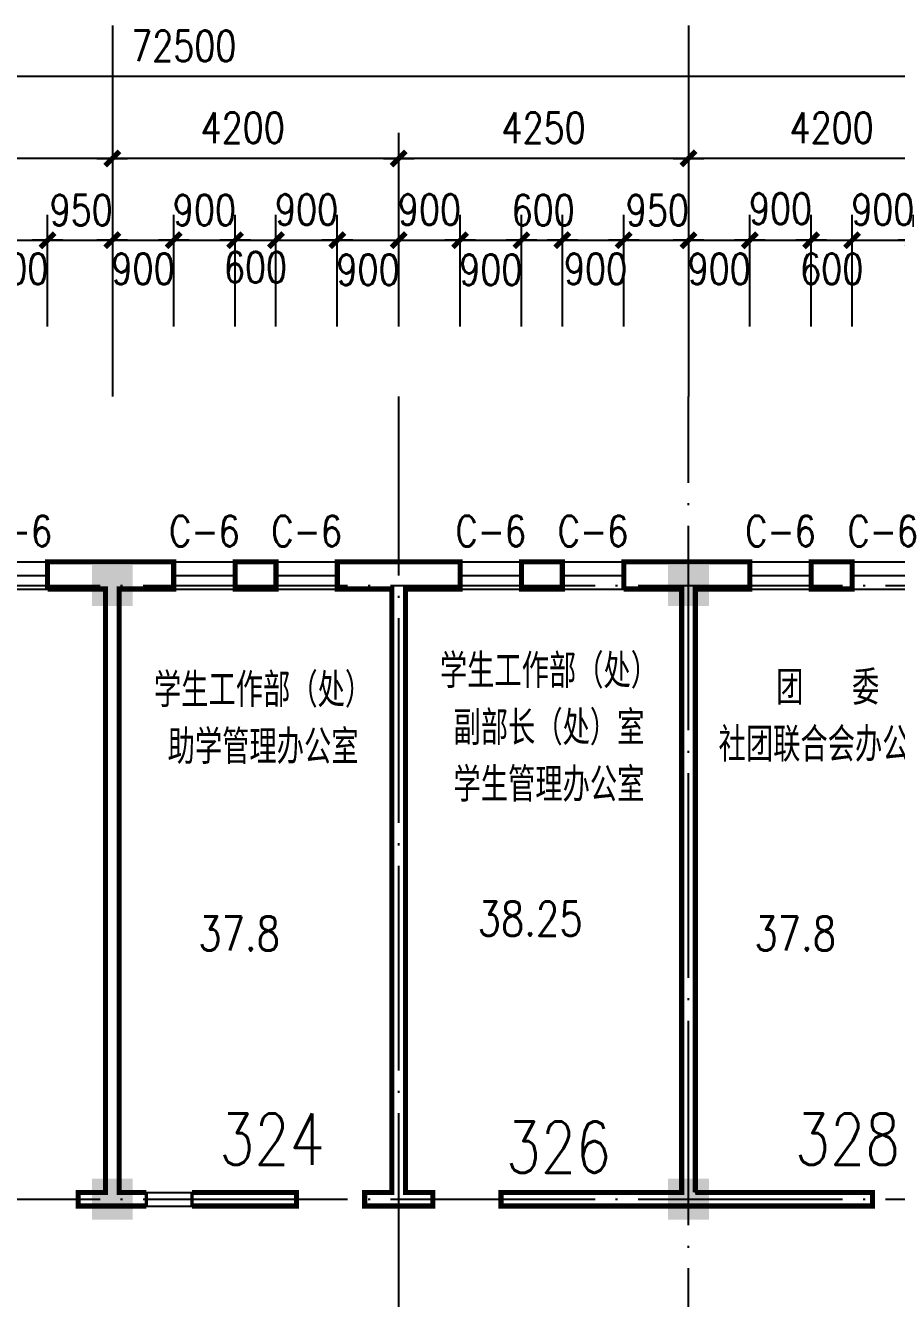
# Model space of a CAD drawing. Extents: x -55219 to 470149, y 494712 to 780039.
# Drawn here: x 262132 to 274907, y 660344 to 679016 of the extents above; entities that cross this region are included whole.
import ezdxf
from ezdxf.enums import TextEntityAlignment as Align

# ---------------------------------------------------------------- set-up
doc = ezdxf.new("R2010")
doc.units = 0
doc.header["$LTSCALE"] = 1500
doc.header["$MEASUREMENT"] = 0
doc.linetypes.add('DOTE', pattern=[2.42, 2, -0.2, 0.02, -0.2])
doc.layers.get('0').update_dxf_attribs({"linetype": 'CONTINUOUS'})
doc.layers.get('DEFPOINTS').update_dxf_attribs({"linetype": 'CONTINUOUS'})
for name, color, linetype in [('AXIS', 3, 'CONTINUOUS'), ('COLUMN', 7, 'CONTINUOUS'), ('DOTE', 1, 'DOTE'), ('LVTRY', 6, 'CONTINUOUS'), ('PUB_DIM', 3, 'CONTINUOUS'), ('PUB_WALL', 255, 'CONTINUOUS'), ('WALL', 255, 'CONTINUOUS'), ('WINDOW', 2, 'CONTINUOUS'), ('WINDOW_TEXT', 7, 'CONTINUOUS')]:
    doc.layers.add(name, color=color, linetype=linetype)
doc.styles.add('_SIMPLEX', font='SIMPLEX.shx', dxfattribs={"width": 0.6})
doc.styles.add('DIM_FONT', font='SIMPLEX.shx', dxfattribs={"width": 0.8})
doc.styles.add('SIMPLEX', font='SIMPLEX.SHX')
doc.dimstyles.new('AXIS150', dxfattribs={"dimscale": 1.5, "dimtxt": 300, "dimasz": 1, "dimexe": 250, "dimexo": 300, "dimgap": 150, "dimtad": 1, "dimdec": 0, "dimzin": 0, "dimdsep": 46, "dimtxsty": 'DIM_FONT', "dimblk": '_DIMX', "dimcen": 0.09, "dimse1": 1, "dimse2": 1, "dimclrt": 7, "dimadec": 0, "dimazin": 0, "dimtfac": 1, "dimtdec": 0, "dimtix": 1, "dimtmove": 2, "dimatfit": 3, "dimldrblk": '_DIMX', "dimfxl": 1, "dimtolj": 1, "dimtzin": 0, "dimarcsym": 0})
doc.dimstyles.new('DIMA150', dxfattribs={"dimscale": 1.5, "dimtxt": 300, "dimasz": 1, "dimexe": 250, "dimexo": 300, "dimgap": 150, "dimtad": 1, "dimdec": 0, "dimzin": 0, "dimdsep": 46, "dimtxsty": 'DIM_FONT', "dimblk": '_DIMX', "dimcen": 0.09, "dimse1": 1, "dimclrt": 7, "dimadec": 0, "dimazin": 0, "dimtfac": 1, "dimtdec": 0, "dimtix": 1, "dimtmove": 2, "dimatfit": 3, "dimldrblk": '_DIMX', "dimfxl": 1, "dimtolj": 1, "dimtzin": 0, "dimarcsym": 0})
doc.dimstyles.new('DIMB150', dxfattribs={"dimscale": 1.5, "dimtxt": 300, "dimasz": 1, "dimexe": 250, "dimexo": 300, "dimgap": 150, "dimtad": 1, "dimdec": 0, "dimzin": 0, "dimdsep": 46, "dimtxsty": 'DIM_FONT', "dimblk": '_DIMX', "dimcen": 0.09, "dimse2": 1, "dimclrt": 7, "dimadec": 0, "dimazin": 0, "dimtfac": 1, "dimtdec": 0, "dimtix": 1, "dimtmove": 2, "dimatfit": 3, "dimldrblk": '_DIMX', "dimfxl": 1, "dimtolj": 1, "dimtzin": 0, "dimarcsym": 0})
doc.dimstyles.new('DIMN150', dxfattribs={"dimscale": 1.5, "dimtxt": 300, "dimasz": 1, "dimexe": 250, "dimexo": 300, "dimgap": 150, "dimtad": 1, "dimdec": 0, "dimzin": 0, "dimdsep": 46, "dimtxsty": 'DIM_FONT', "dimblk": '_DIMX', "dimcen": 0.09, "dimclrt": 7, "dimadec": 0, "dimazin": 0, "dimtfac": 1, "dimtdec": 0, "dimtix": 1, "dimtmove": 2, "dimatfit": 3, "dimldrblk": '_DIMX', "dimfxl": 1, "dimtolj": 1, "dimtzin": 0, "dimarcsym": 0})

# ---------------------------------------------------------------- blocks, each defined once
blk = doc.blocks.new('_FZH')
blk.add_solid([(0.5, 0.5), (0.5, -0.5), (-0.5, 0.5), (-0.5, -0.5)])
blk = doc.blocks.new('_DIMX')
blk.add_line((-150, 0), (150, 0))
at = {"const_width": 50}
blk.add_lwpolyline([(-70, -70), (70, 70)], dxfattribs=at)
blk = doc.blocks.new('*D111')
at = {"color": 0, "linetype": 'ByBlock'}
blk.add_line((267605, 677066), (263408, 677066), dxfattribs=at)
at = {"layer": 'DEFPOINTS', "color": 0, "linetype": 'ByBlock'}
for p in [(263406, 677066), (263406, 673575), (267606, 673575)]:
    blk.add_point(p, dxfattribs=at)
at = {"color": 0, "linetype": 'ByBlock', "xscale": 1.5, "yscale": 1.5, "zscale": 1.5, "rotation": 180}
blk.add_blockref('_DIMX', (263406, 677066), dxfattribs=at)
at = {"color": 0, "linetype": 'ByBlock', "xscale": 1.5, "yscale": 1.5, "zscale": 1.5}
blk.add_blockref('_DIMX', (267606, 677066), dxfattribs=at)
at = {"color": 7, "linetype": 'ByBlock', "insert": (265319, 677516), "char_height": 450, "attachment_point": 5, "style": 'DIM_FONT'}
blk.add_mtext('\\A1;4200', dxfattribs=at)
blk = doc.blocks.new('*D112')
at = {"color": 0, "linetype": 'ByBlock'}
blk.add_line((263405, 677066), (254958, 677066), dxfattribs=at)
at = {"layer": 'DEFPOINTS', "color": 0, "linetype": 'ByBlock'}
for p in [(254956, 677066), (254956, 673575), (263406, 673575)]:
    blk.add_point(p, dxfattribs=at)
at = {"color": 0, "linetype": 'ByBlock', "xscale": 1.5, "yscale": 1.5, "zscale": 1.5, "rotation": 180}
blk.add_blockref('_DIMX', (254956, 677066), dxfattribs=at)
at = {"color": 0, "linetype": 'ByBlock', "xscale": 1.5, "yscale": 1.5, "zscale": 1.5}
blk.add_blockref('_DIMX', (263406, 677066), dxfattribs=at)
at = {"color": 7, "linetype": 'ByBlock', "insert": (259425, 677516), "char_height": 450, "attachment_point": 5, "style": 'DIM_FONT'}
blk.add_mtext('\\A1;8450', dxfattribs=at)
blk = doc.blocks.new('*D120')
at = {"color": 0, "linetype": 'ByBlock'}
for p, q in [((228205, 678386), (228205, 677891)), ((300705, 678386), (300705, 677891)), ((300703, 678266), (228206, 678266))]:
    blk.add_line(p, q, dxfattribs=at)
at = {"layer": 'DEFPOINTS', "color": 0, "linetype": 'ByBlock'}
for p in [(228205, 678836), (300705, 678836), (228205, 678266)]:
    blk.add_point(p, dxfattribs=at)
at = {"color": 0, "linetype": 'ByBlock', "xscale": 1.5, "yscale": 1.5, "zscale": 1.5, "rotation": 180}
blk.add_blockref('_DIMX', (228205, 678266), dxfattribs=at)
at = {"color": 0, "linetype": 'ByBlock', "xscale": 1.5, "yscale": 1.5, "zscale": 1.5}
blk.add_blockref('_DIMX', (300705, 678266), dxfattribs=at)
at = {"color": 7, "linetype": 'ByBlock', "insert": (264455, 678716), "char_height": 450, "attachment_point": 5, "style": 'DIM_FONT'}
blk.add_mtext('\\A1;72500', dxfattribs=at)
blk = doc.blocks.new('*D236')
at = {"color": 0, "linetype": 'ByBlock'}
for p, q in [((267606, 675747), (267606, 677441)), ((271855, 677066), (267608, 677066))]:
    blk.add_line(p, q, dxfattribs=at)
at = {"layer": 'DEFPOINTS', "color": 0, "linetype": 'ByBlock'}
for p in [(267606, 677066), (267606, 675297), (271856, 675297)]:
    blk.add_point(p, dxfattribs=at)
at = {"color": 0, "linetype": 'ByBlock', "xscale": 1.5, "yscale": 1.5, "zscale": 1.5, "rotation": 180}
blk.add_blockref('_DIMX', (267606, 677066), dxfattribs=at)
at = {"color": 0, "linetype": 'ByBlock', "xscale": 1.5, "yscale": 1.5, "zscale": 1.5}
blk.add_blockref('_DIMX', (271856, 677066), dxfattribs=at)
at = {"color": 7, "linetype": 'ByBlock', "insert": (269731, 677516), "char_height": 450, "attachment_point": 5, "style": 'DIM_FONT'}
blk.add_mtext('\\A1;4250', dxfattribs=at)
blk = doc.blocks.new('*D237')
at = {"color": 0, "linetype": 'ByBlock'}
for p, q in [((276056, 675747), (276056, 677441)), ((276055, 677066), (271858, 677066))]:
    blk.add_line(p, q, dxfattribs=at)
at = {"layer": 'DEFPOINTS', "color": 0, "linetype": 'ByBlock'}
for p in [(271856, 677066), (271856, 675297), (276056, 675297)]:
    blk.add_point(p, dxfattribs=at)
at = {"color": 0, "linetype": 'ByBlock', "xscale": 1.5, "yscale": 1.5, "zscale": 1.5, "rotation": 180}
blk.add_blockref('_DIMX', (271856, 677066), dxfattribs=at)
at = {"color": 0, "linetype": 'ByBlock', "xscale": 1.5, "yscale": 1.5, "zscale": 1.5}
blk.add_blockref('_DIMX', (276056, 677066), dxfattribs=at)
at = {"color": 7, "linetype": 'ByBlock', "insert": (273956, 677516), "char_height": 450, "attachment_point": 5, "style": 'DIM_FONT'}
blk.add_mtext('\\A1;4200', dxfattribs=at)
blk = doc.blocks.new('_WBLK')
for p, q in [((-0.5, 0.5), (0.5, 0.5)), ((-0.5, 0), (0.5, 0)), ((-0.5, -0.5), (0.5, -0.5))]:
    blk.add_line(p, q)
at = {"layer": 'WINDOW_TEXT', "style": 'SIMPLEX', "flags": 9}
blk.add_attdef('A', text='', height=1, dxfattribs=at).set_placement((0, 1.5), align=Align.MIDDLE)
blk = doc.blocks.new('*D469')
at = {"color": 0, "linetype": 'ByBlock'}
for p, q in [((261556, 674602), (261556, 676241)), ((262456, 674602), (262456, 676241)), ((261558, 675866), (262455, 675866))]:
    blk.add_line(p, q, dxfattribs=at)
at = {"layer": 'DEFPOINTS', "color": 0, "linetype": 'ByBlock'}
for p in [(262456, 675866), (261556, 674152), (262456, 674152)]:
    blk.add_point(p, dxfattribs=at)
at = {"color": 0, "linetype": 'ByBlock', "xscale": 1.5, "yscale": 1.5, "zscale": 1.5, "rotation": 180}
blk.add_blockref('_DIMX', (261556, 675866), dxfattribs=at)
at = {"color": 0, "linetype": 'ByBlock', "xscale": 1.5, "yscale": 1.5, "zscale": 1.5}
blk.add_blockref('_DIMX', (262456, 675866), dxfattribs=at)
at = {"color": 7, "linetype": 'ByBlock', "insert": (262006, 675447), "char_height": 450, "attachment_point": 5, "style": 'DIM_FONT'}
blk.add_mtext('\\A1;900', dxfattribs=at)
blk = doc.blocks.new('*D470')
at = {"color": 0, "linetype": 'ByBlock'}
for p, q in [((262456, 674602), (262456, 676241)), ((262458, 675866), (263405, 675866))]:
    blk.add_line(p, q, dxfattribs=at)
at = {"layer": 'DEFPOINTS', "color": 0, "linetype": 'ByBlock'}
for p in [(263406, 675866), (262456, 674152), (263406, 674152)]:
    blk.add_point(p, dxfattribs=at)
at = {"color": 0, "linetype": 'ByBlock', "xscale": 1.5, "yscale": 1.5, "zscale": 1.5, "rotation": 180}
blk.add_blockref('_DIMX', (262456, 675866), dxfattribs=at)
at = {"color": 0, "linetype": 'ByBlock', "xscale": 1.5, "yscale": 1.5, "zscale": 1.5}
blk.add_blockref('_DIMX', (263406, 675866), dxfattribs=at)
at = {"color": 7, "linetype": 'ByBlock', "insert": (262950, 676308), "char_height": 450, "attachment_point": 5, "style": 'DIM_FONT'}
blk.add_mtext('\\A1;950', dxfattribs=at)
blk = doc.blocks.new('*D471')
at = {"color": 0, "linetype": 'ByBlock'}
for p, q in [((264306, 674602), (264306, 676241)), ((263408, 675866), (264305, 675866))]:
    blk.add_line(p, q, dxfattribs=at)
at = {"layer": 'DEFPOINTS', "color": 0, "linetype": 'ByBlock'}
for p in [(264306, 675866), (263406, 674152), (264306, 674152)]:
    blk.add_point(p, dxfattribs=at)
at = {"color": 0, "linetype": 'ByBlock', "xscale": 1.5, "yscale": 1.5, "zscale": 1.5, "rotation": 180}
blk.add_blockref('_DIMX', (263406, 675866), dxfattribs=at)
at = {"color": 0, "linetype": 'ByBlock', "xscale": 1.5, "yscale": 1.5, "zscale": 1.5}
blk.add_blockref('_DIMX', (264306, 675866), dxfattribs=at)
at = {"color": 7, "linetype": 'ByBlock', "insert": (263856, 675447), "char_height": 450, "attachment_point": 5, "style": 'DIM_FONT'}
blk.add_mtext('\\A1;900', dxfattribs=at)
blk = doc.blocks.new('*D472')
at = {"color": 0, "linetype": 'ByBlock'}
for p, q in [((264306, 674602), (264306, 676241)), ((265206, 674602), (265206, 676241)), ((264308, 675866), (265205, 675866))]:
    blk.add_line(p, q, dxfattribs=at)
at = {"layer": 'DEFPOINTS', "color": 0, "linetype": 'ByBlock'}
for p in [(265206, 675866), (264306, 674152), (265206, 674152)]:
    blk.add_point(p, dxfattribs=at)
at = {"color": 0, "linetype": 'ByBlock', "xscale": 1.5, "yscale": 1.5, "zscale": 1.5, "rotation": 180}
blk.add_blockref('_DIMX', (264306, 675866), dxfattribs=at)
at = {"color": 0, "linetype": 'ByBlock', "xscale": 1.5, "yscale": 1.5, "zscale": 1.5}
blk.add_blockref('_DIMX', (265206, 675866), dxfattribs=at)
at = {"color": 7, "linetype": 'ByBlock', "insert": (264756, 676308), "char_height": 450, "attachment_point": 5, "style": 'DIM_FONT'}
blk.add_mtext('\\A1;900', dxfattribs=at)
blk = doc.blocks.new('*D473')
at = {"color": 0, "linetype": 'ByBlock'}
for p, q in [((265206, 674602), (265206, 676241)), ((265806, 674602), (265806, 676241)), ((265208, 675866), (265805, 675866))]:
    blk.add_line(p, q, dxfattribs=at)
at = {"layer": 'DEFPOINTS', "color": 0, "linetype": 'ByBlock'}
for p in [(265806, 675866), (265206, 674152), (265806, 674152)]:
    blk.add_point(p, dxfattribs=at)
at = {"color": 0, "linetype": 'ByBlock', "xscale": 1.5, "yscale": 1.5, "zscale": 1.5, "rotation": 180}
blk.add_blockref('_DIMX', (265206, 675866), dxfattribs=at)
at = {"color": 0, "linetype": 'ByBlock', "xscale": 1.5, "yscale": 1.5, "zscale": 1.5}
blk.add_blockref('_DIMX', (265806, 675866), dxfattribs=at)
at = {"color": 7, "linetype": 'ByBlock', "insert": (265506, 675469), "char_height": 450, "attachment_point": 5, "style": 'DIM_FONT'}
blk.add_mtext('\\A1;600', dxfattribs=at)
blk = doc.blocks.new('*D474')
at = {"color": 0, "linetype": 'ByBlock'}
for p, q in [((265806, 674602), (265806, 676241)), ((266706, 674602), (266706, 676241)), ((265805, 675866), (265803, 675866)), ((265806, 675866), (266706, 675866)), ((266708, 675866), (266709, 675866))]:
    blk.add_line(p, q, dxfattribs=at)
at = {"layer": 'DEFPOINTS', "color": 0, "linetype": 'ByBlock'}
for p in [(266706, 675866), (265806, 674152), (266706, 674152)]:
    blk.add_point(p, dxfattribs=at)
at = {"color": 0, "linetype": 'ByBlock', "xscale": 1.5, "yscale": 1.5, "zscale": 1.5}
blk.add_blockref('_DIMX', (265806, 675866), dxfattribs=at)
at = {"color": 0, "linetype": 'ByBlock', "xscale": 1.5, "yscale": 1.5, "zscale": 1.5, "rotation": 180}
blk.add_blockref('_DIMX', (266706, 675866), dxfattribs=at)
at = {"color": 7, "linetype": 'ByBlock', "insert": (266256, 676316), "char_height": 450, "attachment_point": 5, "style": 'DIM_FONT'}
blk.add_mtext('\\A1;900', dxfattribs=at)
blk = doc.blocks.new('*D475')
at = {"color": 0, "linetype": 'ByBlock'}
for p, q in [((266706, 674602), (266706, 676241)), ((267606, 674602), (267606, 676241)), ((266708, 675866), (267605, 675866))]:
    blk.add_line(p, q, dxfattribs=at)
at = {"layer": 'DEFPOINTS', "color": 0, "linetype": 'ByBlock'}
for p in [(267606, 675866), (266706, 674152), (267606, 674152)]:
    blk.add_point(p, dxfattribs=at)
at = {"color": 0, "linetype": 'ByBlock', "xscale": 1.5, "yscale": 1.5, "zscale": 1.5, "rotation": 180}
blk.add_blockref('_DIMX', (266706, 675866), dxfattribs=at)
at = {"color": 0, "linetype": 'ByBlock', "xscale": 1.5, "yscale": 1.5, "zscale": 1.5}
blk.add_blockref('_DIMX', (267606, 675866), dxfattribs=at)
at = {"color": 7, "linetype": 'ByBlock', "insert": (267156, 675434), "char_height": 450, "attachment_point": 5, "style": 'DIM_FONT'}
blk.add_mtext('\\A1;900', dxfattribs=at)
blk = doc.blocks.new('*D476')
at = {"color": 0, "linetype": 'ByBlock'}
for p, q in [((267606, 674602), (267606, 676241)), ((268506, 674602), (268506, 676241)), ((267605, 675866), (267603, 675866)), ((267606, 675866), (268506, 675866)), ((268508, 675866), (268509, 675866))]:
    blk.add_line(p, q, dxfattribs=at)
at = {"layer": 'DEFPOINTS', "color": 0, "linetype": 'ByBlock'}
for p in [(268506, 675866), (267606, 674152), (268506, 674152)]:
    blk.add_point(p, dxfattribs=at)
at = {"color": 0, "linetype": 'ByBlock', "xscale": 1.5, "yscale": 1.5, "zscale": 1.5}
blk.add_blockref('_DIMX', (267606, 675866), dxfattribs=at)
at = {"color": 0, "linetype": 'ByBlock', "xscale": 1.5, "yscale": 1.5, "zscale": 1.5, "rotation": 180}
blk.add_blockref('_DIMX', (268506, 675866), dxfattribs=at)
at = {"color": 7, "linetype": 'ByBlock', "insert": (268056, 676316), "char_height": 450, "attachment_point": 5, "style": 'DIM_FONT'}
blk.add_mtext('\\A1;900', dxfattribs=at)
blk = doc.blocks.new('*D477')
at = {"color": 0, "linetype": 'ByBlock'}
for p, q in [((268506, 674602), (268506, 676241)), ((269406, 674602), (269406, 676241)), ((268508, 675866), (269405, 675866))]:
    blk.add_line(p, q, dxfattribs=at)
at = {"layer": 'DEFPOINTS', "color": 0, "linetype": 'ByBlock'}
for p in [(269406, 675866), (268506, 674152), (269406, 674152)]:
    blk.add_point(p, dxfattribs=at)
at = {"color": 0, "linetype": 'ByBlock', "xscale": 1.5, "yscale": 1.5, "zscale": 1.5, "rotation": 180}
blk.add_blockref('_DIMX', (268506, 675866), dxfattribs=at)
at = {"color": 0, "linetype": 'ByBlock', "xscale": 1.5, "yscale": 1.5, "zscale": 1.5}
blk.add_blockref('_DIMX', (269406, 675866), dxfattribs=at)
at = {"color": 7, "linetype": 'ByBlock', "insert": (268956, 675434), "char_height": 450, "attachment_point": 5, "style": 'DIM_FONT'}
blk.add_mtext('\\A1;900', dxfattribs=at)
blk = doc.blocks.new('*D478')
at = {"color": 0, "linetype": 'ByBlock'}
for p, q in [((269406, 674602), (269406, 676241)), ((270006, 674602), (270006, 676241)), ((269408, 675866), (270005, 675866))]:
    blk.add_line(p, q, dxfattribs=at)
at = {"layer": 'DEFPOINTS', "color": 0, "linetype": 'ByBlock'}
for p in [(270006, 675866), (269406, 674152), (270006, 674152)]:
    blk.add_point(p, dxfattribs=at)
at = {"color": 0, "linetype": 'ByBlock', "xscale": 1.5, "yscale": 1.5, "zscale": 1.5, "rotation": 180}
blk.add_blockref('_DIMX', (269406, 675866), dxfattribs=at)
at = {"color": 0, "linetype": 'ByBlock', "xscale": 1.5, "yscale": 1.5, "zscale": 1.5}
blk.add_blockref('_DIMX', (270006, 675866), dxfattribs=at)
at = {"color": 7, "linetype": 'ByBlock', "insert": (269725, 676307), "char_height": 450, "attachment_point": 5, "style": 'DIM_FONT'}
blk.add_mtext('\\A1;600', dxfattribs=at)
blk = doc.blocks.new('*D479')
at = {"color": 0, "linetype": 'ByBlock'}
for p, q in [((270006, 674602), (270006, 676241)), ((270906, 674602), (270906, 676241)), ((270008, 675866), (270905, 675866))]:
    blk.add_line(p, q, dxfattribs=at)
at = {"layer": 'DEFPOINTS', "color": 0, "linetype": 'ByBlock'}
for p in [(270906, 675866), (270006, 674152), (270906, 674152)]:
    blk.add_point(p, dxfattribs=at)
at = {"color": 0, "linetype": 'ByBlock', "xscale": 1.5, "yscale": 1.5, "zscale": 1.5, "rotation": 180}
blk.add_blockref('_DIMX', (270006, 675866), dxfattribs=at)
at = {"color": 0, "linetype": 'ByBlock', "xscale": 1.5, "yscale": 1.5, "zscale": 1.5}
blk.add_blockref('_DIMX', (270906, 675866), dxfattribs=at)
at = {"color": 7, "linetype": 'ByBlock', "insert": (270494, 675446), "char_height": 450, "attachment_point": 5, "style": 'DIM_FONT'}
blk.add_mtext('\\A1;900', dxfattribs=at)
blk = doc.blocks.new('*D480')
at = {"color": 0, "linetype": 'ByBlock'}
for p, q in [((270906, 674602), (270906, 676241)), ((270908, 675866), (271855, 675866))]:
    blk.add_line(p, q, dxfattribs=at)
at = {"layer": 'DEFPOINTS', "color": 0, "linetype": 'ByBlock'}
for p in [(271856, 675866), (270906, 674152), (271856, 674152)]:
    blk.add_point(p, dxfattribs=at)
at = {"color": 0, "linetype": 'ByBlock', "xscale": 1.5, "yscale": 1.5, "zscale": 1.5, "rotation": 180}
blk.add_blockref('_DIMX', (270906, 675866), dxfattribs=at)
at = {"color": 0, "linetype": 'ByBlock', "xscale": 1.5, "yscale": 1.5, "zscale": 1.5}
blk.add_blockref('_DIMX', (271856, 675866), dxfattribs=at)
at = {"color": 7, "linetype": 'ByBlock', "insert": (271400, 676307), "char_height": 450, "attachment_point": 5, "style": 'DIM_FONT'}
blk.add_mtext('\\A1;950', dxfattribs=at)
blk = doc.blocks.new('*D481')
at = {"color": 0, "linetype": 'ByBlock'}
for p, q in [((272756, 674602), (272756, 676241)), ((271858, 675866), (272755, 675866))]:
    blk.add_line(p, q, dxfattribs=at)
at = {"layer": 'DEFPOINTS', "color": 0, "linetype": 'ByBlock'}
for p in [(272756, 675866), (271856, 674152), (272756, 674152)]:
    blk.add_point(p, dxfattribs=at)
at = {"color": 0, "linetype": 'ByBlock', "xscale": 1.5, "yscale": 1.5, "zscale": 1.5, "rotation": 180}
blk.add_blockref('_DIMX', (271856, 675866), dxfattribs=at)
at = {"color": 0, "linetype": 'ByBlock', "xscale": 1.5, "yscale": 1.5, "zscale": 1.5}
blk.add_blockref('_DIMX', (272756, 675866), dxfattribs=at)
at = {"color": 7, "linetype": 'ByBlock', "insert": (272306, 675445), "char_height": 450, "attachment_point": 5, "style": 'DIM_FONT'}
blk.add_mtext('\\A1;900', dxfattribs=at)
blk = doc.blocks.new('*D482')
at = {"color": 0, "linetype": 'ByBlock'}
for p, q in [((272756, 674602), (272756, 676241)), ((273656, 674602), (273656, 676241)), ((272758, 675866), (273655, 675866))]:
    blk.add_line(p, q, dxfattribs=at)
at = {"layer": 'DEFPOINTS', "color": 0, "linetype": 'ByBlock'}
for p in [(273656, 675866), (272756, 674152), (273656, 674152)]:
    blk.add_point(p, dxfattribs=at)
at = {"color": 0, "linetype": 'ByBlock', "xscale": 1.5, "yscale": 1.5, "zscale": 1.5, "rotation": 180}
blk.add_blockref('_DIMX', (272756, 675866), dxfattribs=at)
at = {"color": 0, "linetype": 'ByBlock', "xscale": 1.5, "yscale": 1.5, "zscale": 1.5}
blk.add_blockref('_DIMX', (273656, 675866), dxfattribs=at)
at = {"color": 7, "linetype": 'ByBlock', "insert": (273206, 676329), "char_height": 450, "attachment_point": 5, "style": 'DIM_FONT'}
blk.add_mtext('\\A1;900', dxfattribs=at)
blk = doc.blocks.new('*D483')
at = {"color": 0, "linetype": 'ByBlock'}
for p, q in [((273656, 674602), (273656, 676241)), ((274256, 674602), (274256, 676241)), ((273658, 675866), (274255, 675866))]:
    blk.add_line(p, q, dxfattribs=at)
at = {"layer": 'DEFPOINTS', "color": 0, "linetype": 'ByBlock'}
for p in [(274256, 675866), (273656, 674152), (274256, 674152)]:
    blk.add_point(p, dxfattribs=at)
at = {"color": 0, "linetype": 'ByBlock', "xscale": 1.5, "yscale": 1.5, "zscale": 1.5, "rotation": 180}
blk.add_blockref('_DIMX', (273656, 675866), dxfattribs=at)
at = {"color": 0, "linetype": 'ByBlock', "xscale": 1.5, "yscale": 1.5, "zscale": 1.5}
blk.add_blockref('_DIMX', (274256, 675866), dxfattribs=at)
at = {"color": 7, "linetype": 'ByBlock', "insert": (273956, 675445), "char_height": 450, "attachment_point": 5, "style": 'DIM_FONT'}
blk.add_mtext('\\A1;600', dxfattribs=at)
blk = doc.blocks.new('*D484')
at = {"color": 0, "linetype": 'ByBlock'}
for p, q in [((274256, 674602), (274256, 676241)), ((275156, 674602), (275156, 676241)), ((274255, 675866), (274253, 675866)), ((274256, 675866), (275156, 675866)), ((275158, 675866), (275159, 675866))]:
    blk.add_line(p, q, dxfattribs=at)
at = {"layer": 'DEFPOINTS', "color": 0, "linetype": 'ByBlock'}
for p in [(275156, 675866), (274256, 674152), (275156, 674152)]:
    blk.add_point(p, dxfattribs=at)
at = {"color": 0, "linetype": 'ByBlock', "xscale": 1.5, "yscale": 1.5, "zscale": 1.5}
blk.add_blockref('_DIMX', (274256, 675866), dxfattribs=at)
at = {"color": 0, "linetype": 'ByBlock', "xscale": 1.5, "yscale": 1.5, "zscale": 1.5, "rotation": 180}
blk.add_blockref('_DIMX', (275156, 675866), dxfattribs=at)
at = {"color": 7, "linetype": 'ByBlock', "insert": (274706, 676316), "char_height": 450, "attachment_point": 5, "style": 'DIM_FONT'}
blk.add_mtext('\\A1;900', dxfattribs=at)

msp = doc.modelspace()

# ---------------------------------------------------------------- linework, layer by layer
at = {"layer": 'AXIS'}
for p, q in [((263406.3, 679016.2), (263406.3, 673575.1)), ((271856.3, 679016.2), (271856.3, 673575.1))]:
    msp.add_line(p, q, dxfattribs=at)
at = {"layer": 'DOTE'}
for p, q in [((267606.3, 652800.4), (267606.3, 673575.1)), ((271856.3, 603338.4), (271856.3, 673575.1)), ((227556.3, 670800.4), (299906.3, 670800.4)), ((227556.3, 661800.4), (306558.6, 661800.4))]:
    msp.add_line(p, q, dxfattribs=at)
at = {"layer": 'LVTRY', "const_width": 50}
for points in [[(263906.3, 661900.4), (263906.3, 661700.4)], [(264576.3, 661700.4), (264576.3, 661900.4)]]:
    msp.add_lwpolyline(points, dxfattribs=at)
at = {"layer": 'PUB_WALL', "const_width": 75}
for points in [[(263906.3, 661900.4), (263506.3, 661900.4), (263506.3, 670750.4), (264306.3, 670750.4), (264306.3, 671150.4), (262456.3, 671150.4), (262456.3, 670750.4)], [(271956.3, 661900.4), (271956.3, 670750.4), (272756.3, 670750.4), (272756.3, 671150.4), (270906.3, 671150.4), (270906.3, 670750.4)], [(262456.3, 670750.4), (263306.3, 670750.4), (263306.3, 661900.4), (262906.3, 661900.4), (262906.3, 661700.4), (263906.3, 661700.4)], [(270906.3, 670750.4), (271756.3, 670750.4), (271756.3, 661900.4), (269106.3, 661900.4), (269106.3, 661700.4), (272056.3, 661700.4), (274556.3, 661700.4), (274556.3, 661900.4), (271956.3, 661900.4)], [(264576.3, 661700.4), (266106.3, 661700.4), (266106.3, 661900.4), (264576.3, 661900.4)], [(274556.3, 661900.4), (273056.3, 661900.4)]]:
    msp.add_lwpolyline(points, dxfattribs=at)
for points in [[(265206.3, 671150.4), (265806.3, 671150.4), (265806.3, 670750.4), (265206.3, 670750.4)], [(267106.3, 661900.4), (267506.3, 661900.4), (267506.3, 670750.4), (266706.3, 670750.4), (266706.3, 671150.4), (268506.3, 671150.4), (268506.3, 670750.4), (267706.3, 670750.4), (267706.3, 661900.4), (268106.3, 661900.4), (268106.3, 661700.4), (267106.3, 661700.4)], [(269406.3, 671150.4), (270006.3, 671150.4), (270006.3, 670750.4), (269406.3, 670750.4)], [(273656.3, 671150.4), (274256.3, 671150.4), (274256.3, 670750.4), (273656.3, 670750.4)]]:
    msp.add_lwpolyline(points, close=True, dxfattribs=at)
at = {"layer": 'WALL'}
for p, q in [((262456.3, 671150.4), (264306.3, 671150.4)), ((262456.3, 671150.4), (262456.3, 670750.4)), ((264306.3, 671150.4), (264306.3, 670750.4)), ((265206.3, 671150.4), (265206.3, 670750.4)), ((265206.3, 671150.4), (265806.3, 671150.4)), ((265806.3, 671150.4), (265806.3, 670750.4)), ((266706.3, 671150.4), (266706.3, 670750.4)), ((266706.3, 671150.4), (268506.3, 671150.4)), ((268506.3, 671150.4), (268506.3, 670750.4)), ((269406.3, 671150.4), (269406.3, 670750.4)), ((269406.3, 671150.4), (270006.3, 671150.4)), ((270006.3, 671150.4), (270006.3, 670750.4)), ((270906.3, 671150.4), (270906.3, 670750.4)), ((270906.3, 671150.4), (272756.3, 671150.4)), ((272756.3, 671150.4), (272756.3, 670750.4)), ((273656.3, 671150.4), (273656.3, 670750.4)), ((273656.3, 671150.4), (274256.3, 671150.4)), ((274256.3, 671150.4), (274256.3, 670750.4)), ((262456.3, 670750.4), (263306.3, 670750.4)), ((263306.3, 670750.4), (263306.3, 661900.4)), ((263506.3, 670750.4), (264306.3, 670750.4)), ((263506.3, 670750.4), (263506.3, 661900.4)), ((265206.3, 670750.4), (265806.3, 670750.4)), ((266706.3, 670750.4), (267506.3, 670750.4)), ((267506.3, 670750.4), (267506.3, 661900.4)), ((267706.3, 670750.4), (268506.3, 670750.4)), ((267706.3, 670750.4), (267706.3, 661900.4)), ((269406.3, 670750.4), (270006.3, 670750.4)), ((270906.3, 670750.4), (271756.3, 670750.4)), ((271756.3, 670750.4), (271756.3, 661900.4)), ((271956.3, 670750.4), (272756.3, 670750.4)), ((271956.3, 670750.4), (271956.3, 661900.4)), ((273656.3, 670750.4), (274256.3, 670750.4)), ((262906.3, 661900.4), (262906.3, 661700.4)), ((263306.3, 661900.4), (262906.3, 661900.4)), ((263506.3, 661900.4), (266106.3, 661900.4)), ((266106.3, 661900.4), (266106.3, 661700.4)), ((267106.3, 661900.4), (267506.3, 661900.4)), ((267106.3, 661900.4), (267106.3, 661700.4)), ((268106.3, 661900.4), (267706.3, 661900.4)), ((268106.3, 661900.4), (268106.3, 661700.4)), ((269106.3, 661900.4), (269106.3, 661700.4)), ((271756.3, 661900.4), (269106.3, 661900.4)), ((271956.3, 661900.4), (274556.3, 661900.4)), ((274556.3, 661900.4), (273056.3, 661900.4)), ((274556.3, 661900.4), (274556.3, 661700.4)), ((262906.3, 661700.4), (266106.3, 661700.4)), ((267106.3, 661700.4), (268106.3, 661700.4)), ((269106.3, 661700.4), (272056.3, 661700.4)), ((272056.3, 661700.4), (274556.3, 661700.4))]:
    msp.add_line(p, q, dxfattribs=at)

# ---------------------------------------------------------------- block references
at = {"layer": 'COLUMN', "xscale": 600, "yscale": 600, "zscale": 600}
for p in [(263406.3, 670800.4), (271856.3, 670800.4), (263406.3, 661800.4), (271856.3, 661800.4)]:
    msp.add_blockref('_FZH', p, dxfattribs=at)
at = {"layer": 'WINDOW'}
ref = msp.add_blockref('_WBLK', (262006.3, 670950.4), dxfattribs=dict(at, xscale=900, yscale=399.9999999998836, zscale=900))
ref.add_attrib('A', 'C-6', dxfattribs={"layer": 'WINDOW_TEXT', "height": 450, "style": '_SIMPLEX', "width": 0.8, "flags": 8}).set_placement((262006.3, 671600.4), align=Align.MIDDLE)
ref = msp.add_blockref('_WBLK', (264756.3, 670950.4), dxfattribs=dict(at, xscale=900, yscale=400, zscale=900))
ref.add_attrib('A', 'C-6', dxfattribs={"layer": 'WINDOW_TEXT', "height": 450, "style": '_SIMPLEX', "width": 0.8, "flags": 8}).set_placement((264756.3, 671600.4), align=Align.MIDDLE)
ref = msp.add_blockref('_WBLK', (266256.3, 670950.4), dxfattribs=dict(at, xscale=900, yscale=400.0000000001164, zscale=900))
ref.add_attrib('A', 'C-6', dxfattribs={"layer": 'WINDOW_TEXT', "height": 450, "style": '_SIMPLEX', "width": 0.8, "flags": 8}).set_placement((266256.3, 671600.4), align=Align.MIDDLE)
ref = msp.add_blockref('_WBLK', (268956.3, 670950.4), dxfattribs=dict(at, xscale=900, yscale=399.9999999998836, zscale=900))
ref.add_attrib('A', 'C-6', dxfattribs={"layer": 'WINDOW_TEXT', "height": 450, "style": '_SIMPLEX', "width": 0.8, "flags": 8}).set_placement((268956.3, 671600.4), align=Align.MIDDLE)
ref = msp.add_blockref('_WBLK', (270456.3, 670950.4), dxfattribs=dict(at, xscale=900, yscale=399.9999999998836, zscale=900))
ref.add_attrib('A', 'C-6', dxfattribs={"layer": 'WINDOW_TEXT', "height": 450, "style": '_SIMPLEX', "width": 0.8, "flags": 8}).set_placement((270456.3, 671600.4), align=Align.MIDDLE)
ref = msp.add_blockref('_WBLK', (273206.3, 670950.4), dxfattribs=dict(at, xscale=900, yscale=400, zscale=900))
ref.add_attrib('A', 'C-6', dxfattribs={"layer": 'WINDOW_TEXT', "height": 450, "style": '_SIMPLEX', "width": 0.8, "flags": 8}).set_placement((273206.3, 671600.4), align=Align.MIDDLE)
ref = msp.add_blockref('_WBLK', (274706.3, 670950.4), dxfattribs=dict(at, xscale=900, yscale=400, zscale=900))
ref.add_attrib('A', 'C-6', dxfattribs={"layer": 'WINDOW_TEXT', "height": 450, "style": '_SIMPLEX', "width": 0.8, "flags": 8}).set_placement((274706.3, 671600.4), align=Align.MIDDLE)

# ---------------------------------------------------------------- texts
at = {"layer": 'LVTRY', "color": 0, "style": 'DIM_FONT'}
for s, insert, char_height, width, attachment_point in [('{\\Ftxt,hztxt|c134;学生工作部（处）}\\P{\\Ftxt,hztxt|c134;副部长（处）室\\P学生管理办公室}', (269809.8, 669796.9), 500, 4018.079, 2), ('{\\Ftxt,hztxt|c134;团  委\\P社团联合会办公室}', (273897.7, 669552.5), 500, 4018.079, 2), ('{\\Ftxt,hztxt|c134;学生工作部（处）}\\P{\\Ftxt,hztxt|c134;助学管理办公室}', (265617, 669517.6), 500, 3109.644, 2), ('38.25', (268761.9, 666165.5), 500, 1902.028, 1), ('37.8', (264665, 665947.7), 500, 1975.182, 1), ('37.8', (272821.7, 665947.7), 500, 1975.182, 1), ('324', (264975.5, 663056.1), 750, 1531.328, 1), ('326', (269176.8, 662938.4), 750, 1531.328, 1), ('328', (273417.4, 663056.1), 750, 1531.328, 1)]:
    msp.add_mtext(s, dxfattribs=dict(at, insert=insert, char_height=char_height, width=width, attachment_point=attachment_point))

# ---------------------------------------------------------------- dimensions: what is measured, and where the dimension line sits
at = {"layer": 'AXIS'}
for base, p1, p2, picture, middle in [((254956.3, 677066.2), (263406.3, 673575.1), (254956.3, 673575.1), '*D112', (259425, 677516.2)), ((263406.3, 677066.2), (267606.3, 673575.1), (263406.3, 673575.1), '*D111', (265318.8, 677516.2))]:
    dim = msp.add_linear_dim(base=base, p1=p1, p2=p2, dimstyle='AXIS150', dxfattribs=at)
    dim.commit()
    dim.dimension.update_dxf_attribs({"geometry": picture, "text_midpoint": middle, "dimtype": 160})
for base, p1, p2, dimstyle, picture, middle in [((267606.3, 677066.2), (271856.3, 675296.8), (267606.3, 675296.8), 'DIMA150', '*D236', (269731.3, 677516.2)), ((271856.3, 677066.2), (276056.3, 675296.8), (271856.3, 675296.8), 'DIMB150', '*D237', (273956.3, 677516.2))]:
    dim = msp.add_linear_dim(base=base, p1=p1, p2=p2, dimstyle=dimstyle, dxfattribs=at)
    dim.commit()
    dim.dimension.update_dxf_attribs({"geometry": picture, "text_midpoint": middle})
at = {"layer": 'PUB_DIM'}
for p1, p2, distance, picture, middle in [((300704.5, 678835.6), (228204.8, 678835.6), 569.4, '*D120', (264454.6, 678716.2)), ((265806.3, 674151.5), (266706.3, 674151.5), 1714.7, '*D474', (266256.3, 676316.2)), ((267606.3, 674151.5), (268506.3, 674151.5), 1714.7, '*D476', (268056.3, 676316.2)), ((274256.3, 674151.5), (275156.3, 674151.5), 1714.7, '*D484', (274706.3, 676316.2))]:
    dim = msp.add_aligned_dim(p1=p1, p2=p2, distance=distance, dimstyle='DIMN150', dxfattribs=at)
    dim.commit()
    dim.dimension.update_dxf_attribs({"geometry": picture, "text_midpoint": middle})
for base, p1, p2, angle, dimstyle, picture, middle in [((263406.3, 675866.2), (262456.3, 674151.5), (263406.3, 674151.5), 0, 'DIMB150', '*D470', (262950, 676307.9)), ((265206.3, 675866.2), (264306.3, 674151.5), (265206.3, 674151.5), 0, 'DIMN150', '*D472', (264756.3, 676307.9)), ((270006.3, 675866.2), (269406.3, 674151.5), (270006.3, 674151.5), 0, 'DIMN150', '*D478', (269725, 676306.6)), ((271856.3, 675866.2), (270906.3, 674151.5), (271856.3, 674151.5), 360, 'DIMB150', '*D480', (271400, 676306.6)), ((273656.3, 675866.2), (272756.3, 674151.5), (273656.3, 674151.5), 360, 'DIMN150', '*D482', (273206.3, 676328.5)), ((262456.3, 675866.2), (261556.3, 674151.5), (262456.3, 674151.5), 360, 'DIMN150', '*D469', (262006.3, 675446.8)), ((264306.3, 675866.2), (263406.3, 674151.5), (264306.3, 674151.5), 0, 'DIMA150', '*D471', (263856.3, 675446.8)), ((265806.3, 675866.2), (265206.3, 674151.5), (265806.3, 674151.5), 360, 'DIMN150', '*D473', (265506.3, 675468.9)), ((267606.3, 675866.2), (266706.3, 674151.5), (267606.3, 674151.5), 0, 'DIMN150', '*D475', (267156.3, 675434.2)), ((269406.3, 675866.2), (268506.3, 674151.5), (269406.3, 674151.5), 0, 'DIMN150', '*D477', (268956.3, 675434.2)), ((270906.3, 675866.2), (270006.3, 674151.5), (270906.3, 674151.5), 360, 'DIMN150', '*D479', (270493.8, 675445.5)), ((272756.3, 675866.2), (271856.3, 674151.5), (272756.3, 674151.5), 360, 'DIMA150', '*D481', (272306.3, 675445.4)), ((274256.3, 675866.2), (273656.3, 674151.5), (274256.3, 674151.5), 0, 'DIMN150', '*D483', (273956.3, 675445.4))]:
    dim = msp.add_linear_dim(base=base, p1=p1, p2=p2, angle=angle, dimstyle=dimstyle, dxfattribs=at)
    dim.commit()
    dim.dimension.update_dxf_attribs({"geometry": picture, "text_midpoint": middle, "dimtype": 161})

doc.saveas('drawing.dxf')
